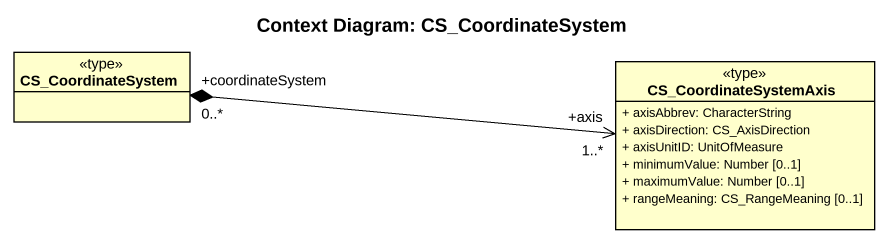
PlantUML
@startuml
title Context Diagram: CS_CoordinateSystem
hide circle
hide empty members
skinparam classAttributeIconSize 0
class CS_CoordinateSystem <<type>>
class CS_CoordinateSystemAxis <<type>> {
  + axisAbbrev: CharacterString
  + axisDirection: CS_AxisDirection
  + axisUnitID: UnitOfMeasure
  + minimumValue: Number [0..1]
  + maximumValue: Number [0..1]
  + rangeMeaning: CS_RangeMeaning [0..1]
}
CS_CoordinateSystemAxis "+axis\n1..*" <-left-* "+coordinateSystem\n0..*" CS_CoordinateSystem
@enduml
